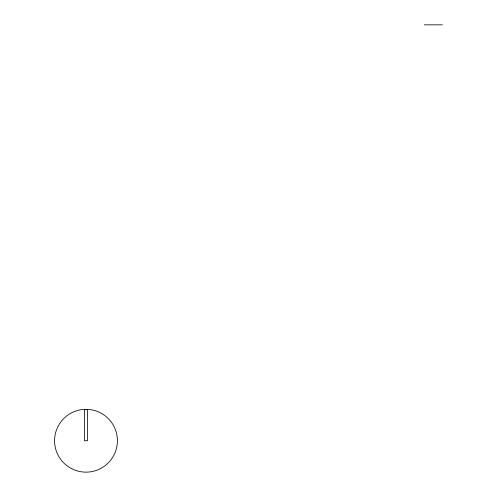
<?xml version="1.0" encoding="UTF-8"?>
<svg xmlns="http://www.w3.org/2000/svg" width="497" height="497" viewBox="0 0 497 497"><rect width="100%" height="100%" fill="white"/><g stroke="black" fill="none" stroke-linecap="round" stroke-linejoin="round"><path stroke-width="0.75" d="M424.332 24.85L442.429 24.85M87.559 409.416L87.559 440.733L84.415 440.733L84.415 409.416M85.987 409.311L81.887 409.578A31.417 31.417 0 0 0 59.491 457.613A31.417 31.417 0 0 0 112.49 457.613A31.417 31.417 0 0 0 90.087 409.578L85.987 409.311"/></g></svg>
